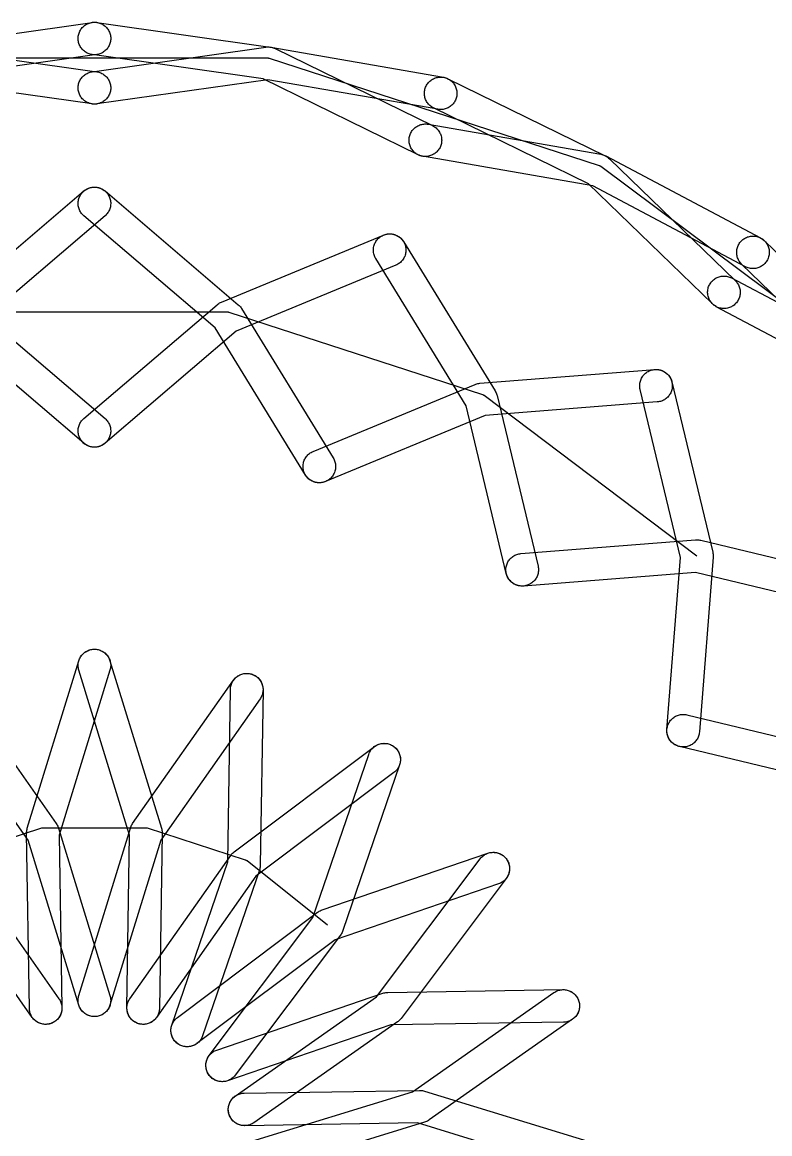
# Model space of a CAD drawing. Header units: millimetres. Extents: x -349 to 349, y -870 to 349.
# Drawn here: x -22.2 to 207.3, y 7.5 to 348.9 of the extents above; entities that cross this region are included whole.
import ezdxf

# ---------------------------------------------------------------- set-up
doc = ezdxf.new("R2010")
doc.units = ezdxf.units.MM
for name, color, linetype in [('CABLE_CONTRACTION_10', 5, 'Continuous'), ('CABLE_CONTRACTION_50', 5, 'Continuous'), ('CABLE_CONTRACTION_90', 5, 'Continuous'), ('RING_10', 1, 'Continuous'), ('RING_50', 2, 'Continuous'), ('RING_90', 3, 'Continuous')]:
    doc.layers.add(name, color=color, linetype=linetype)

msp = doc.modelspace()

# ---------------------------------------------------------------- linework, layer by layer
at = {"layer": 'CABLE_CONTRACTION_10'}
msp.add_lwpolyline([(71.51, 71.51), (46.85, 91.27), (46.85, 91.27), (46.76, 91.34), (46.67, 91.4), (46.57, 91.45), (46.47, 91.49), (46.37, 91.53), (46.37, 91.53), (16.28, 101.31), (16.28, 101.31), (16.17, 101.34), (16.05, 101.36), (15.94, 101.37), (15.82, 101.38), (15.82, 101.38), (-15.82, 101.38), (-15.82, 101.38), (-15.94, 101.37), (-16.05, 101.36), (-16.17, 101.34), (-16.28, 101.31), (-16.28, 101.31), (-46.37, 91.53)], dxfattribs=at)
at = {"layer": 'CABLE_CONTRACTION_50'}
msp.add_lwpolyline([(184.92, 184.92), (119.63, 234.21), (119.63, 234.21), (119.53, 234.28), (119.42, 234.34), (119.31, 234.39), (119.19, 234.44), (119.19, 234.44), (41.37, 259.72), (41.37, 259.72), (41.26, 259.75), (41.14, 259.78), (41.03, 259.79), (40.91, 259.79), (40.91, 259.79), (-40.91, 259.79)], dxfattribs=at)
at = {"layer": 'CABLE_CONTRACTION_90'}
msp.add_lwpolyline([(240.76, 240.76), (155.47, 304.57), (155.47, 304.57), (155.37, 304.64), (155.27, 304.7), (155.15, 304.76), (155.04, 304.8), (155.04, 304.8), (53.73, 337.72), (53.73, 337.72), (53.61, 337.75), (53.5, 337.77), (53.38, 337.79), (53.26, 337.79), (53.26, 337.79), (-53.26, 337.79)], dxfattribs=at)
at = {"layer": 'RING_10'}
for points in [[(-20.82, 99.8), (-20.81, 100.12), (-20.79, 100.43), (-20.74, 100.74), (-20.68, 101.05), (-20.6, 101.35), (-4.78, 152.77), (-4.67, 153.08), (-4.55, 153.38), (-4.4, 153.68), (-4.24, 153.96), (-4.05, 154.23), (-3.85, 154.49), (-3.64, 154.73), (-3.4, 154.96), (-3.16, 155.18), (-2.9, 155.38), (-2.62, 155.56), (-2.34, 155.72), (-2.05, 155.86), (-1.74, 155.99), (-1.43, 156.09), (-1.12, 156.18), (-0.8, 156.24), (-0.47, 156.28), (-0.14, 156.3), (0.18, 156.3), (0.51, 156.28), (0.83, 156.23), (1.15, 156.17), (1.47, 156.08), (1.78, 155.97), (2.08, 155.85), (2.37, 155.7), (2.66, 155.54), (2.93, 155.35), (3.19, 155.15), (3.43, 154.94), (3.66, 154.7), (3.88, 154.46), (4.08, 154.2), (4.26, 153.92), (4.42, 153.64), (4.56, 153.35), (4.69, 153.04), (4.79, 152.73), (4.87, 152.42), (4.94, 152.1), (4.98, 151.77), (5, 151.45), (5, 151.12), (4.97, 150.79), (4.93, 150.47), (4.86, 150.15), (4.78, 149.83), (-10.81, 99.17), (-9.97, 46.16), (-9.98, 45.84), (-10.01, 45.51), (-10.06, 45.19), (-10.12, 44.87), (-10.22, 44.55), (-10.33, 44.25), (-10.46, 43.95), (-10.61, 43.65), (-10.77, 43.37), (-10.96, 43.11), (-11.16, 42.85), (-11.38, 42.61), (-11.62, 42.38), (-11.87, 42.17), (-12.13, 41.97), (-12.41, 41.8), (-12.69, 41.64), (-12.99, 41.5), (-13.29, 41.38), (-13.6, 41.28), (-13.92, 41.2), (-14.24, 41.14), (-14.57, 41.1), (-14.9, 41.09), (-15.22, 41.09), (-15.55, 41.12), (-15.87, 41.17), (-16.19, 41.24), (-16.51, 41.33), (-16.81, 41.44), (-17.12, 41.57), (-17.41, 41.72), (-17.69, 41.89), (-17.96, 42.07), (-18.21, 42.28), (-18.45, 42.5), (-18.68, 42.73), (-18.89, 42.98), (-19.09, 43.24), (-19.26, 43.52), (-19.42, 43.8), (-19.56, 44.1), (-19.68, 44.4), (-19.78, 44.72), (-19.86, 45.03), (-19.92, 45.36), (-19.96, 45.68), (-19.97, 46.01), (-20.82, 99.8)], [(20.6, 101.35), (20.68, 101.05), (20.74, 100.74), (20.79, 100.43), (20.81, 100.12), (20.82, 99.8), (19.97, 46.01), (19.96, 45.68), (19.92, 45.36), (19.86, 45.03), (19.78, 44.72), (19.68, 44.4), (19.56, 44.1), (19.42, 43.8), (19.26, 43.52), (19.09, 43.24), (18.89, 42.98), (18.68, 42.73), (18.45, 42.5), (18.21, 42.28), (17.96, 42.07), (17.69, 41.89), (17.41, 41.72), (17.12, 41.57), (16.81, 41.44), (16.51, 41.33), (16.19, 41.24), (15.87, 41.17), (15.55, 41.12), (15.22, 41.09), (14.9, 41.09), (14.57, 41.1), (14.24, 41.14), (13.92, 41.2), (13.6, 41.28), (13.29, 41.38), (12.99, 41.5), (12.69, 41.64), (12.41, 41.8), (12.13, 41.97), (11.87, 42.17), (11.62, 42.38), (11.38, 42.61), (11.16, 42.85), (10.96, 43.11), (10.77, 43.37), (10.61, 43.65), (10.46, 43.95), (10.33, 44.25), (10.22, 44.55), (10.12, 44.87), (10.06, 45.19), (10.01, 45.51), (9.98, 45.84), (9.97, 46.16), (10.81, 99.17), (-4.78, 149.83), (-4.86, 150.15), (-4.93, 150.47), (-4.97, 150.79), (-5, 151.12), (-5, 151.45), (-4.98, 151.77), (-4.94, 152.1), (-4.87, 152.42), (-4.79, 152.73), (-4.69, 153.04), (-4.56, 153.35), (-4.42, 153.64), (-4.26, 153.92), (-4.08, 154.2), (-3.88, 154.46), (-3.66, 154.7), (-3.43, 154.94), (-3.19, 155.15), (-2.93, 155.35), (-2.66, 155.54), (-2.37, 155.7), (-2.08, 155.85), (-1.78, 155.97), (-1.47, 156.08), (-1.15, 156.17), (-0.83, 156.23), (-0.51, 156.28), (-0.18, 156.3), (0.14, 156.3), (0.47, 156.28), (0.8, 156.24), (1.12, 156.18), (1.43, 156.09), (1.74, 155.99), (2.05, 155.86), (2.34, 155.72), (2.62, 155.56), (2.9, 155.38), (3.16, 155.18), (3.4, 154.96), (3.64, 154.73), (3.85, 154.49), (4.05, 154.23), (4.24, 153.96), (4.4, 153.68), (4.55, 153.38), (4.67, 153.08), (4.78, 152.77), (20.6, 101.35)], [(11.04, 101.35), (11.14, 101.65), (11.26, 101.94), (11.4, 102.22), (11.56, 102.49), (11.73, 102.75), (42.66, 146.77), (42.86, 147.03), (43.07, 147.28), (43.3, 147.51), (43.55, 147.73), (43.81, 147.93), (44.08, 148.12), (44.36, 148.28), (44.65, 148.43), (44.95, 148.56), (45.26, 148.67), (45.57, 148.75), (45.9, 148.82), (46.22, 148.87), (46.55, 148.89), (46.87, 148.89), (47.2, 148.88), (47.52, 148.84), (47.85, 148.78), (48.16, 148.69), (48.47, 148.59), (48.78, 148.47), (49.07, 148.33), (49.36, 148.17), (49.63, 147.99), (49.89, 147.79), (50.14, 147.58), (50.37, 147.35), (50.59, 147.1), (50.79, 146.85), (50.98, 146.58), (51.14, 146.29), (51.29, 146), (51.42, 145.7), (51.53, 145.39), (51.61, 145.08), (51.68, 144.76), (51.73, 144.43), (51.75, 144.11), (51.75, 143.78), (51.73, 143.45), (51.7, 143.13), (51.63, 142.81), (51.55, 142.49), (51.45, 142.18), (51.33, 141.87), (51.19, 141.58), (51.02, 141.29), (50.85, 141.02), (20.37, 97.65), (4.78, 46.99), (4.67, 46.68), (4.55, 46.38), (4.4, 46.08), (4.24, 45.8), (4.05, 45.53), (3.85, 45.27), (3.64, 45.03), (3.4, 44.8), (3.16, 44.58), (2.9, 44.38), (2.62, 44.2), (2.34, 44.04), (2.05, 43.9), (1.74, 43.77), (1.43, 43.67), (1.12, 43.58), (0.8, 43.52), (0.47, 43.48), (0.14, 43.46), (-0.18, 43.46), (-0.51, 43.48), (-0.83, 43.53), (-1.15, 43.59), (-1.47, 43.68), (-1.78, 43.79), (-2.08, 43.91), (-2.37, 44.06), (-2.66, 44.22), (-2.93, 44.41), (-3.19, 44.61), (-3.43, 44.82), (-3.66, 45.05), (-3.88, 45.3), (-4.08, 45.56), (-4.26, 45.83), (-4.42, 46.12), (-4.56, 46.41), (-4.69, 46.72), (-4.79, 47.03), (-4.87, 47.34), (-4.94, 47.66), (-4.98, 47.99), (-5, 48.31), (-5, 48.64), (-4.97, 48.97), (-4.93, 49.29), (-4.86, 49.61), (-4.78, 49.93), (11.04, 101.35)], [(50.91, 90.02), (50.89, 89.71), (50.86, 89.4), (50.81, 89.09), (50.73, 88.78), (50.64, 88.48), (33.21, 37.58), (33.1, 37.28), (32.96, 36.98), (32.81, 36.69), (32.63, 36.41), (32.44, 36.15), (32.23, 35.9), (32.01, 35.66), (31.77, 35.44), (31.52, 35.23), (31.25, 35.04), (30.97, 34.87), (30.68, 34.71), (30.38, 34.58), (30.08, 34.46), (29.76, 34.37), (29.45, 34.3), (29.12, 34.24), (28.8, 34.21), (28.47, 34.2), (28.14, 34.21), (27.82, 34.25), (27.49, 34.3), (27.18, 34.38), (26.86, 34.47), (26.56, 34.59), (26.26, 34.72), (25.97, 34.88), (25.69, 35.05), (25.43, 35.24), (25.18, 35.45), (24.94, 35.68), (24.72, 35.92), (24.51, 36.17), (24.32, 36.44), (24.15, 36.71), (23.99, 37), (23.86, 37.3), (23.74, 37.61), (23.65, 37.92), (23.58, 38.24), (23.52, 38.56), (23.49, 38.89), (23.48, 39.22), (23.49, 39.54), (23.53, 39.87), (23.58, 40.19), (23.66, 40.51), (23.75, 40.82), (40.92, 90.97), (41.76, 143.97), (41.77, 144.3), (41.81, 144.63), (41.87, 144.95), (41.95, 145.27), (42.05, 145.58), (42.17, 145.88), (42.31, 146.18), (42.46, 146.46), (42.64, 146.74), (42.84, 147), (43.05, 147.25), (43.28, 147.49), (43.52, 147.71), (43.77, 147.91), (44.04, 148.1), (44.32, 148.26), (44.61, 148.41), (44.91, 148.54), (45.22, 148.66), (45.54, 148.75), (45.86, 148.81), (46.18, 148.86), (46.51, 148.89), (46.83, 148.9), (47.16, 148.88), (47.49, 148.84), (47.81, 148.78), (48.12, 148.7), (48.44, 148.6), (48.74, 148.48), (49.04, 148.35), (49.32, 148.19), (49.6, 148.01), (49.86, 147.81), (50.11, 147.6), (50.35, 147.38), (50.57, 147.13), (50.77, 146.88), (50.96, 146.61), (51.12, 146.33), (51.27, 146.04), (51.4, 145.74), (51.51, 145.43), (51.6, 145.11), (51.67, 144.79), (51.72, 144.47), (51.75, 144.14), (51.75, 143.82), (50.91, 90.02)], [(41.82, 92.98), (42.01, 93.23), (42.21, 93.47), (42.43, 93.69), (42.66, 93.9), (42.91, 94.1), (85.93, 126.4), (86.2, 126.59), (86.48, 126.76), (86.77, 126.91), (87.07, 127.04), (87.38, 127.16), (87.69, 127.25), (88.01, 127.32), (88.33, 127.37), (88.66, 127.4), (88.98, 127.4), (89.31, 127.39), (89.64, 127.36), (89.96, 127.3), (90.28, 127.22), (90.59, 127.12), (90.89, 127), (91.19, 126.87), (91.48, 126.71), (91.75, 126.53), (92.02, 126.34), (92.27, 126.13), (92.5, 125.9), (92.73, 125.66), (92.93, 125.41), (93.12, 125.14), (93.29, 124.86), (93.44, 124.57), (93.57, 124.27), (93.68, 123.96), (93.78, 123.65), (93.85, 123.33), (93.9, 123.01), (93.93, 122.68), (93.93, 122.35), (93.92, 122.03), (93.88, 121.7), (93.83, 121.38), (93.75, 121.06), (93.65, 120.75), (93.53, 120.44), (93.39, 120.15), (93.24, 119.86), (93.06, 119.58), (92.87, 119.32), (92.66, 119.07), (92.43, 118.83), (92.19, 118.61), (91.93, 118.41), (49.54, 86.58), (19.07, 43.21), (18.87, 42.95), (18.65, 42.7), (18.43, 42.47), (18.18, 42.25), (17.92, 42.05), (17.65, 41.86), (17.37, 41.7), (17.08, 41.55), (16.78, 41.42), (16.47, 41.32), (16.15, 41.23), (15.83, 41.16), (15.51, 41.11), (15.18, 41.09), (14.86, 41.09), (14.53, 41.11), (14.21, 41.15), (13.88, 41.21), (13.57, 41.29), (13.26, 41.39), (12.95, 41.51), (12.66, 41.66), (12.37, 41.82), (12.1, 42), (11.84, 42.19), (11.59, 42.41), (11.36, 42.63), (11.14, 42.88), (10.94, 43.14), (10.75, 43.41), (10.59, 43.69), (10.44, 43.98), (10.31, 44.28), (10.2, 44.59), (10.12, 44.91), (10.05, 45.23), (10, 45.55), (9.98, 45.88), (9.98, 46.2), (9.99, 46.53), (10.03, 46.86), (10.09, 47.18), (10.18, 47.49), (10.28, 47.8), (10.4, 48.11), (10.54, 48.4), (10.7, 48.69), (10.88, 48.96), (41.82, 92.98)], [(76.24, 69.89), (76.13, 69.59), (76, 69.31), (75.85, 69.03), (75.68, 68.76), (75.5, 68.5), (43.2, 25.48), (43, 25.23), (42.78, 24.98), (42.54, 24.76), (42.29, 24.55), (42.02, 24.35), (41.75, 24.18), (41.46, 24.02), (41.16, 23.88), (40.86, 23.77), (40.55, 23.67), (40.23, 23.59), (39.91, 23.53), (39.58, 23.5), (39.26, 23.48), (38.93, 23.49), (38.6, 23.52), (38.28, 23.57), (37.96, 23.64), (37.65, 23.73), (37.34, 23.84), (37.04, 23.98), (36.75, 24.13), (36.47, 24.3), (36.2, 24.48), (35.95, 24.69), (35.7, 24.91), (35.48, 25.15), (35.27, 25.4), (35.08, 25.66), (34.9, 25.94), (34.74, 26.22), (34.6, 26.52), (34.49, 26.83), (34.39, 27.14), (34.31, 27.46), (34.25, 27.78), (34.22, 28.1), (34.2, 28.43), (34.21, 28.76), (34.24, 29.08), (34.29, 29.41), (34.36, 29.73), (34.45, 30.04), (34.56, 30.35), (34.7, 30.65), (34.85, 30.94), (35.02, 31.22), (35.2, 31.48), (67.03, 73.87), (84.2, 124.02), (84.32, 124.33), (84.45, 124.63), (84.61, 124.92), (84.78, 125.19), (84.97, 125.46), (85.18, 125.71), (85.41, 125.95), (85.65, 126.17), (85.9, 126.38), (86.17, 126.57), (86.44, 126.74), (86.73, 126.9), (87.03, 127.03), (87.34, 127.14), (87.65, 127.24), (87.97, 127.31), (88.29, 127.36), (88.62, 127.4), (88.95, 127.41), (89.27, 127.39), (89.6, 127.36), (89.92, 127.31), (90.24, 127.23), (90.55, 127.14), (90.86, 127.02), (91.16, 126.88), (91.44, 126.73), (91.72, 126.56), (91.99, 126.36), (92.24, 126.16), (92.48, 125.93), (92.7, 125.69), (92.91, 125.44), (93.1, 125.17), (93.27, 124.89), (93.42, 124.6), (93.56, 124.31), (93.67, 124), (93.77, 123.69), (93.84, 123.37), (93.89, 123.04), (93.92, 122.72), (93.93, 122.39), (93.92, 122.07), (93.89, 121.74), (93.83, 121.42), (93.76, 121.1), (93.66, 120.79), (76.24, 69.89)], [(68.5, 75.5), (68.76, 75.68), (69.03, 75.85), (69.31, 76), (69.59, 76.13), (69.89, 76.24), (120.79, 93.66), (121.1, 93.76), (121.42, 93.83), (121.74, 93.89), (122.07, 93.92), (122.39, 93.93), (122.72, 93.92), (123.04, 93.89), (123.37, 93.84), (123.69, 93.77), (124, 93.67), (124.31, 93.56), (124.6, 93.42), (124.89, 93.27), (125.17, 93.1), (125.44, 92.91), (125.69, 92.7), (125.93, 92.48), (126.16, 92.24), (126.36, 91.99), (126.56, 91.72), (126.73, 91.44), (126.88, 91.16), (127.02, 90.86), (127.14, 90.55), (127.23, 90.24), (127.31, 89.92), (127.36, 89.6), (127.39, 89.27), (127.41, 88.95), (127.4, 88.62), (127.36, 88.29), (127.31, 87.97), (127.24, 87.65), (127.14, 87.34), (127.03, 87.03), (126.9, 86.73), (126.74, 86.44), (126.57, 86.17), (126.38, 85.9), (126.17, 85.65), (125.95, 85.41), (125.71, 85.18), (125.46, 84.97), (125.19, 84.78), (124.92, 84.61), (124.63, 84.45), (124.33, 84.32), (124.02, 84.2), (73.87, 67.03), (31.48, 35.2), (31.22, 35.02), (30.94, 34.85), (30.65, 34.7), (30.35, 34.56), (30.04, 34.45), (29.73, 34.36), (29.41, 34.29), (29.08, 34.24), (28.76, 34.21), (28.43, 34.2), (28.1, 34.22), (27.78, 34.25), (27.46, 34.31), (27.14, 34.39), (26.83, 34.49), (26.52, 34.6), (26.22, 34.74), (25.94, 34.9), (25.66, 35.08), (25.4, 35.27), (25.15, 35.48), (24.91, 35.7), (24.69, 35.95), (24.48, 36.2), (24.3, 36.47), (24.13, 36.75), (23.98, 37.04), (23.84, 37.34), (23.73, 37.65), (23.64, 37.96), (23.57, 38.28), (23.52, 38.6), (23.49, 38.93), (23.48, 39.26), (23.5, 39.58), (23.53, 39.91), (23.59, 40.23), (23.67, 40.55), (23.77, 40.86), (23.88, 41.16), (24.02, 41.46), (24.18, 41.75), (24.35, 42.02), (24.55, 42.29), (24.76, 42.54), (24.98, 42.78), (25.23, 43), (25.48, 43.2), (68.5, 75.5)], [(94.1, 42.91), (93.9, 42.66), (93.69, 42.43), (93.47, 42.21), (93.23, 42.01), (92.98, 41.82), (48.96, 10.88), (48.69, 10.7), (48.4, 10.54), (48.11, 10.4), (47.8, 10.28), (47.49, 10.18), (47.18, 10.09), (46.86, 10.03), (46.53, 9.99), (46.2, 9.98), (45.88, 9.98), (45.55, 10), (45.23, 10.05), (44.91, 10.12), (44.59, 10.2), (44.28, 10.31), (43.98, 10.44), (43.69, 10.59), (43.41, 10.75), (43.14, 10.94), (42.88, 11.14), (42.63, 11.36), (42.41, 11.59), (42.19, 11.84), (42, 12.1), (41.82, 12.37), (41.66, 12.66), (41.51, 12.95), (41.39, 13.26), (41.29, 13.57), (41.21, 13.88), (41.15, 14.21), (41.11, 14.53), (41.09, 14.86), (41.09, 15.18), (41.11, 15.51), (41.16, 15.83), (41.23, 16.15), (41.32, 16.47), (41.42, 16.78), (41.55, 17.08), (41.7, 17.37), (41.86, 17.65), (42.05, 17.92), (42.25, 18.18), (42.47, 18.43), (42.7, 18.65), (42.95, 18.87), (43.21, 19.07), (86.58, 49.54), (118.41, 91.93), (118.61, 92.19), (118.83, 92.43), (119.07, 92.66), (119.32, 92.87), (119.58, 93.06), (119.86, 93.24), (120.15, 93.39), (120.44, 93.53), (120.75, 93.65), (121.06, 93.75), (121.38, 93.83), (121.7, 93.88), (122.03, 93.92), (122.35, 93.93), (122.68, 93.93), (123.01, 93.9), (123.33, 93.85), (123.65, 93.78), (123.96, 93.68), (124.27, 93.57), (124.57, 93.44), (124.86, 93.29), (125.14, 93.12), (125.41, 92.93), (125.66, 92.73), (125.9, 92.5), (126.13, 92.27), (126.34, 92.02), (126.53, 91.75), (126.71, 91.48), (126.87, 91.19), (127, 90.89), (127.12, 90.59), (127.22, 90.28), (127.3, 89.96), (127.36, 89.64), (127.39, 89.31), (127.4, 88.98), (127.4, 88.66), (127.37, 88.33), (127.32, 88.01), (127.25, 87.69), (127.16, 87.38), (127.04, 87.07), (126.91, 86.77), (126.76, 86.48), (126.59, 86.2), (126.4, 85.93), (94.1, 42.91)], [(88.48, 50.64), (88.78, 50.73), (89.09, 50.81), (89.4, 50.86), (89.71, 50.89), (90.02, 50.91), (143.82, 51.75), (144.14, 51.75), (144.47, 51.72), (144.79, 51.67), (145.11, 51.6), (145.43, 51.51), (145.74, 51.4), (146.04, 51.27), (146.33, 51.12), (146.61, 50.96), (146.88, 50.77), (147.13, 50.57), (147.38, 50.35), (147.6, 50.11), (147.81, 49.86), (148.01, 49.6), (148.19, 49.32), (148.35, 49.04), (148.48, 48.74), (148.6, 48.44), (148.7, 48.12), (148.78, 47.81), (148.84, 47.49), (148.88, 47.16), (148.9, 46.83), (148.89, 46.51), (148.86, 46.18), (148.81, 45.86), (148.75, 45.54), (148.66, 45.22), (148.54, 44.91), (148.41, 44.61), (148.26, 44.32), (148.1, 44.04), (147.91, 43.77), (147.71, 43.52), (147.49, 43.28), (147.25, 43.05), (147, 42.84), (146.74, 42.64), (146.46, 42.46), (146.18, 42.31), (145.88, 42.17), (145.58, 42.05), (145.27, 41.95), (144.95, 41.87), (144.63, 41.81), (144.3, 41.77), (143.97, 41.76), (90.97, 40.92), (40.82, 23.75), (40.51, 23.66), (40.19, 23.58), (39.87, 23.53), (39.54, 23.49), (39.22, 23.48), (38.89, 23.49), (38.56, 23.52), (38.24, 23.58), (37.92, 23.65), (37.61, 23.74), (37.3, 23.86), (37, 23.99), (36.71, 24.15), (36.44, 24.32), (36.17, 24.51), (35.92, 24.72), (35.68, 24.94), (35.45, 25.18), (35.24, 25.43), (35.05, 25.69), (34.88, 25.97), (34.72, 26.26), (34.59, 26.56), (34.47, 26.86), (34.38, 27.18), (34.3, 27.49), (34.25, 27.82), (34.21, 28.14), (34.2, 28.47), (34.21, 28.8), (34.24, 29.12), (34.3, 29.45), (34.37, 29.76), (34.46, 30.08), (34.58, 30.38), (34.71, 30.68), (34.87, 30.97), (35.04, 31.25), (35.23, 31.52), (35.44, 31.77), (35.66, 32.01), (35.9, 32.23), (36.15, 32.44), (36.41, 32.63), (36.69, 32.81), (36.98, 32.96), (37.28, 33.1), (37.58, 33.21), (88.48, 50.64)]]:
    msp.add_lwpolyline(points, close=True, dxfattribs=at)
for points in [[(-42.66, 146.77), (-11.73, 102.75), (-11.73, 102.75), (-11.56, 102.49), (-11.4, 102.22), (-11.26, 101.94), (-11.14, 101.65), (-11.04, 101.35), (4.78, 49.93), (4.86, 49.61), (4.93, 49.29), (4.97, 48.97), (5, 48.64), (5, 48.31), (4.98, 47.99), (4.94, 47.66), (4.87, 47.34), (4.79, 47.03), (4.69, 46.72), (4.56, 46.41), (4.42, 46.12), (4.26, 45.83), (4.08, 45.56), (3.88, 45.3), (3.66, 45.05), (3.43, 44.82), (3.19, 44.61), (2.93, 44.41), (2.66, 44.22), (2.37, 44.06), (2.08, 43.91), (1.78, 43.79), (1.47, 43.68), (1.15, 43.59), (0.83, 43.53), (0.51, 43.48), (0.18, 43.46), (-0.14, 43.46), (-0.47, 43.48), (-0.8, 43.52), (-1.12, 43.58), (-1.43, 43.67), (-1.74, 43.77), (-2.05, 43.9), (-2.34, 44.04), (-2.62, 44.2), (-2.9, 44.38), (-3.16, 44.58), (-3.4, 44.8), (-3.64, 45.03), (-3.85, 45.27), (-4.05, 45.53), (-4.24, 45.8), (-4.4, 46.08), (-4.55, 46.38), (-4.67, 46.68), (-4.78, 46.99), (-20.37, 97.65), (-50.85, 141.02)], [(-41.82, 92.98), (-10.88, 48.96), (-10.7, 48.69), (-10.54, 48.4), (-10.4, 48.11), (-10.28, 47.8), (-10.18, 47.49), (-10.09, 47.18), (-10.03, 46.86), (-9.99, 46.53), (-9.98, 46.2), (-9.98, 45.88), (-10, 45.55), (-10.05, 45.23), (-10.12, 44.91), (-10.2, 44.59), (-10.31, 44.28), (-10.44, 43.98), (-10.59, 43.69), (-10.75, 43.41), (-10.94, 43.14), (-11.14, 42.88), (-11.36, 42.63), (-11.59, 42.41), (-11.84, 42.19), (-12.1, 42), (-12.37, 41.82), (-12.66, 41.66), (-12.95, 41.51), (-13.26, 41.39), (-13.57, 41.29), (-13.88, 41.21), (-14.21, 41.15), (-14.53, 41.11), (-14.86, 41.09), (-15.18, 41.09), (-15.51, 41.11), (-15.83, 41.16), (-16.15, 41.23), (-16.47, 41.32), (-16.78, 41.42), (-17.08, 41.55), (-17.37, 41.7), (-17.65, 41.86), (-17.92, 42.05), (-18.18, 42.25), (-18.43, 42.47), (-18.65, 42.7), (-18.87, 42.95), (-19.07, 43.21), (-49.54, 86.58)], [(46.99, 4.78), (97.65, 20.37), (141.02, 50.85), (141.29, 51.02), (141.58, 51.19), (141.87, 51.33), (142.18, 51.45), (142.49, 51.55), (142.81, 51.63), (143.13, 51.7), (143.45, 51.73), (143.78, 51.75), (144.11, 51.75), (144.43, 51.73), (144.76, 51.68), (145.08, 51.61), (145.39, 51.53), (145.7, 51.42), (146, 51.29), (146.29, 51.14), (146.58, 50.98), (146.85, 50.79), (147.1, 50.59), (147.35, 50.37), (147.58, 50.14), (147.79, 49.89), (147.99, 49.63), (148.17, 49.36), (148.33, 49.07), (148.47, 48.78), (148.59, 48.47), (148.69, 48.16), (148.78, 47.85), (148.84, 47.52), (148.88, 47.2), (148.89, 46.87), (148.89, 46.55), (148.87, 46.22), (148.82, 45.9), (148.75, 45.57), (148.67, 45.26), (148.56, 44.95), (148.43, 44.65), (148.28, 44.36), (148.12, 44.08), (147.93, 43.81), (147.73, 43.55), (147.51, 43.3), (147.28, 43.07), (147.03, 42.86), (146.77, 42.66), (102.75, 11.73), (102.75, 11.73), (102.49, 11.56), (102.22, 11.4), (101.94, 11.26), (101.65, 11.14), (101.35, 11.04), (49.93, -4.78)], [(149.83, -4.78), (99.17, 10.81), (46.16, 9.97), (45.84, 9.98), (45.51, 10.01), (45.19, 10.06), (44.87, 10.12), (44.55, 10.22), (44.25, 10.33), (43.95, 10.46), (43.65, 10.61), (43.37, 10.77), (43.11, 10.96), (42.85, 11.16), (42.61, 11.38), (42.38, 11.62), (42.17, 11.87), (41.97, 12.13), (41.8, 12.41), (41.64, 12.69), (41.5, 12.99), (41.38, 13.29), (41.28, 13.6), (41.2, 13.92), (41.14, 14.24), (41.1, 14.57), (41.09, 14.9), (41.09, 15.22), (41.12, 15.55), (41.17, 15.87), (41.24, 16.19), (41.33, 16.51), (41.44, 16.81), (41.57, 17.12), (41.72, 17.41), (41.89, 17.69), (42.07, 17.96), (42.28, 18.21), (42.5, 18.45), (42.73, 18.68), (42.98, 18.89), (43.24, 19.09), (43.52, 19.26), (43.8, 19.42), (44.1, 19.56), (44.4, 19.68), (44.72, 19.78), (45.03, 19.86), (45.36, 19.92), (45.68, 19.96), (46.01, 19.97), (99.8, 20.82), (99.8, 20.82), (100.12, 20.81), (100.43, 20.79), (100.74, 20.74), (101.05, 20.68), (101.35, 20.6), (152.77, 4.78)]]:
    msp.add_lwpolyline(points, dxfattribs=at)
at = {"layer": 'RING_50'}
for points in [[(-44.16, 262.1), (-3.25, 297.04), (-2.99, 297.24), (-2.72, 297.43), (-2.44, 297.6), (-2.15, 297.75), (-1.85, 297.88), (-1.55, 297.99), (-1.23, 298.08), (-0.91, 298.15), (-0.59, 298.2), (-0.26, 298.23), (0.07, 298.23), (0.39, 298.22), (0.72, 298.18), (1.04, 298.13), (1.36, 298.05), (1.67, 297.95), (1.97, 297.83), (2.27, 297.69), (2.56, 297.53), (2.83, 297.36), (3.1, 297.16), (3.35, 296.95), (3.58, 296.72), (3.8, 296.48), (4.01, 296.23), (4.19, 295.96), (4.36, 295.68), (4.51, 295.39), (4.64, 295.09), (4.76, 294.78), (4.85, 294.47), (4.92, 294.15), (4.97, 293.82), (4.99, 293.5), (5, 293.17), (4.98, 292.84), (4.95, 292.52), (4.89, 292.2), (4.81, 291.88), (4.71, 291.57), (4.59, 291.26), (4.46, 290.96), (4.3, 290.68), (4.12, 290.4), (3.93, 290.14), (3.72, 289.89), (3.49, 289.65), (3.25, 289.43), (-37.06, 255.01)], [(-37.66, 262.1), (3.25, 227.16), (3.49, 226.94), (3.72, 226.7), (3.93, 226.45), (4.12, 226.19), (4.3, 225.91), (4.46, 225.62), (4.59, 225.33), (4.71, 225.02), (4.81, 224.71), (4.89, 224.39), (4.95, 224.07), (4.98, 223.75), (5, 223.42), (4.99, 223.09), (4.97, 222.77), (4.92, 222.44), (4.85, 222.12), (4.76, 221.81), (4.64, 221.5), (4.51, 221.2), (4.36, 220.91), (4.19, 220.63), (4.01, 220.36), (3.8, 220.11), (3.58, 219.87), (3.35, 219.64), (3.1, 219.43), (2.83, 219.23), (2.56, 219.06), (2.27, 218.9), (1.97, 218.76), (1.67, 218.64), (1.36, 218.54), (1.04, 218.46), (0.72, 218.41), (0.39, 218.37), (0.07, 218.35), (-0.26, 218.36), (-0.59, 218.39), (-0.91, 218.44), (-1.23, 218.51), (-1.55, 218.6), (-1.85, 218.71), (-2.15, 218.84), (-2.44, 218.99), (-2.72, 219.16), (-2.99, 219.35), (-3.25, 219.55), (-43.55, 253.98)], [(236.06, 167.5), (184.52, 179.87), (131.68, 175.71), (131.35, 175.7), (131.02, 175.7), (130.7, 175.73), (130.37, 175.78), (130.05, 175.85), (129.74, 175.94), (129.43, 176.05), (129.13, 176.18), (128.84, 176.33), (128.56, 176.5), (128.29, 176.69), (128.04, 176.9), (127.8, 177.12), (127.57, 177.35), (127.36, 177.6), (127.16, 177.87), (126.99, 178.14), (126.83, 178.43), (126.69, 178.72), (126.57, 179.03), (126.47, 179.34), (126.39, 179.66), (126.34, 179.98), (126.3, 180.31), (126.28, 180.63), (126.29, 180.96), (126.32, 181.29), (126.37, 181.61), (126.44, 181.93), (126.53, 182.24), (126.64, 182.55), (126.77, 182.85), (126.92, 183.14), (127.09, 183.42), (127.28, 183.69), (127.48, 183.94), (127.7, 184.19), (127.94, 184.41), (128.19, 184.62), (128.45, 184.82), (128.73, 184.99), (129.01, 185.15), (129.31, 185.29), (129.62, 185.41), (129.93, 185.51), (130.24, 185.59), (130.57, 185.65), (130.89, 185.68), (184.53, 189.9), (184.53, 189.9), (184.84, 189.92), (185.15, 189.91), (185.47, 189.89), (185.78, 189.84), (186.09, 189.78), (238.4, 177.22)], [(231.07, 114.05), (179.53, 126.42), (179.21, 126.51), (178.91, 126.62), (178.6, 126.74), (178.31, 126.89), (178.03, 127.06), (177.76, 127.24), (177.5, 127.44), (177.26, 127.66), (177.03, 127.89), (176.81, 128.14), (176.61, 128.4), (176.43, 128.67), (176.27, 128.96), (176.13, 129.25), (176.01, 129.55), (175.9, 129.86), (175.82, 130.18), (175.76, 130.5), (175.72, 130.83), (175.7, 131.15), (175.7, 131.48), (175.72, 131.81), (175.77, 132.13), (175.84, 132.45), (175.92, 132.77), (176.03, 133.08), (176.16, 133.38), (176.3, 133.67), (176.47, 133.95), (176.65, 134.22), (176.85, 134.48), (177.07, 134.73), (177.3, 134.96), (177.55, 135.17), (177.81, 135.37), (178.08, 135.55), (178.37, 135.71), (178.66, 135.85), (178.97, 135.98), (179.28, 136.08), (179.59, 136.16), (179.92, 136.22), (180.24, 136.26), (180.57, 136.28), (180.89, 136.28), (181.22, 136.26), (181.54, 136.21), (181.86, 136.15), (234.18, 123.59)]]:
    msp.add_lwpolyline(points, dxfattribs=at)
for points in [[(44.16, 262.1), (44.39, 261.89), (44.61, 261.66), (44.81, 261.42), (45, 261.17), (45.17, 260.91), (73.28, 215.04), (73.45, 214.75), (73.59, 214.46), (73.71, 214.15), (73.81, 213.84), (73.9, 213.53), (73.96, 213.2), (74, 212.88), (74.02, 212.55), (74.02, 212.23), (73.99, 211.9), (73.95, 211.58), (73.88, 211.26), (73.8, 210.94), (73.69, 210.63), (73.56, 210.33), (73.41, 210.04), (73.25, 209.75), (73.07, 209.48), (72.86, 209.23), (72.65, 208.98), (72.41, 208.75), (72.17, 208.54), (71.91, 208.34), (71.63, 208.16), (71.35, 208), (71.05, 207.85), (70.75, 207.73), (70.44, 207.63), (70.12, 207.55), (69.8, 207.48), (69.48, 207.44), (69.15, 207.42), (68.82, 207.43), (68.5, 207.45), (68.17, 207.49), (67.85, 207.56), (67.54, 207.65), (67.23, 207.75), (66.93, 207.88), (66.63, 208.03), (66.35, 208.19), (66.08, 208.38), (65.82, 208.58), (65.58, 208.8), (65.35, 209.03), (65.13, 209.28), (64.94, 209.54), (64.76, 209.81), (37.06, 255.01), (-3.25, 289.43), (-3.49, 289.65), (-3.72, 289.89), (-3.93, 290.14), (-4.12, 290.4), (-4.3, 290.68), (-4.46, 290.96), (-4.59, 291.26), (-4.71, 291.57), (-4.81, 291.88), (-4.89, 292.2), (-4.95, 292.52), (-4.98, 292.84), (-5, 293.17), (-4.99, 293.5), (-4.97, 293.82), (-4.92, 294.15), (-4.85, 294.47), (-4.76, 294.78), (-4.64, 295.09), (-4.51, 295.39), (-4.36, 295.68), (-4.19, 295.96), (-4.01, 296.23), (-3.8, 296.48), (-3.58, 296.72), (-3.35, 296.95), (-3.1, 297.16), (-2.83, 297.36), (-2.56, 297.53), (-2.27, 297.69), (-1.97, 297.83), (-1.67, 297.95), (-1.36, 298.05), (-1.04, 298.13), (-0.72, 298.18), (-0.39, 298.22), (-0.07, 298.23), (0.26, 298.23), (0.59, 298.2), (0.91, 298.15), (1.23, 298.08), (1.55, 297.99), (1.85, 297.88), (2.15, 297.75), (2.44, 297.6), (2.72, 297.43), (2.99, 297.24), (3.25, 297.04), (44.16, 262.1)], [(37.66, 262.1), (37.91, 262.29), (38.16, 262.47), (38.43, 262.64), (38.71, 262.78), (39, 262.91), (88.7, 283.5), (89.01, 283.62), (89.32, 283.71), (89.64, 283.79), (89.96, 283.84), (90.29, 283.87), (90.61, 283.88), (90.94, 283.87), (91.27, 283.84), (91.59, 283.79), (91.91, 283.71), (92.22, 283.62), (92.53, 283.5), (92.83, 283.37), (93.11, 283.21), (93.39, 283.04), (93.66, 282.85), (93.91, 282.64), (94.15, 282.42), (94.37, 282.18), (94.58, 281.93), (94.77, 281.66), (94.94, 281.38), (95.1, 281.09), (95.23, 280.8), (95.35, 280.49), (95.44, 280.18), (95.52, 279.86), (95.57, 279.54), (95.6, 279.21), (95.61, 278.88), (95.6, 278.56), (95.57, 278.23), (95.52, 277.91), (95.44, 277.59), (95.35, 277.28), (95.23, 276.97), (95.1, 276.67), (94.94, 276.38), (94.77, 276.11), (94.58, 275.84), (94.37, 275.59), (94.15, 275.35), (93.91, 275.12), (93.66, 274.92), (93.39, 274.73), (93.11, 274.55), (92.83, 274.4), (92.53, 274.26), (43.55, 253.98), (3.25, 219.55), (2.99, 219.35), (2.72, 219.16), (2.44, 218.99), (2.15, 218.84), (1.85, 218.71), (1.55, 218.6), (1.23, 218.51), (0.91, 218.44), (0.59, 218.39), (0.26, 218.36), (-0.07, 218.35), (-0.39, 218.37), (-0.72, 218.41), (-1.04, 218.46), (-1.36, 218.54), (-1.67, 218.64), (-1.97, 218.76), (-2.27, 218.9), (-2.56, 219.06), (-2.83, 219.23), (-3.1, 219.43), (-3.35, 219.64), (-3.58, 219.87), (-3.8, 220.11), (-4.01, 220.36), (-4.19, 220.63), (-4.36, 220.91), (-4.51, 221.2), (-4.64, 221.5), (-4.76, 221.81), (-4.85, 222.12), (-4.92, 222.44), (-4.97, 222.77), (-4.99, 223.09), (-5, 223.42), (-4.98, 223.75), (-4.95, 224.07), (-4.89, 224.39), (-4.81, 224.71), (-4.71, 225.02), (-4.59, 225.33), (-4.46, 225.62), (-4.3, 225.91), (-4.12, 226.19), (-3.93, 226.45), (-3.72, 226.7), (-3.49, 226.94), (-3.25, 227.16), (37.66, 262.1)], [(122.99, 235.62), (123.14, 235.35), (123.28, 235.07), (123.4, 234.78), (123.5, 234.48), (123.59, 234.18), (136.15, 181.86), (136.21, 181.54), (136.26, 181.22), (136.28, 180.89), (136.28, 180.57), (136.26, 180.24), (136.22, 179.92), (136.16, 179.59), (136.08, 179.28), (135.98, 178.97), (135.85, 178.66), (135.71, 178.37), (135.55, 178.08), (135.37, 177.81), (135.17, 177.55), (134.96, 177.3), (134.73, 177.07), (134.48, 176.85), (134.22, 176.65), (133.95, 176.47), (133.67, 176.3), (133.38, 176.16), (133.08, 176.03), (132.77, 175.92), (132.45, 175.84), (132.13, 175.77), (131.81, 175.72), (131.48, 175.7), (131.15, 175.7), (130.83, 175.72), (130.5, 175.76), (130.18, 175.82), (129.86, 175.9), (129.55, 176.01), (129.25, 176.13), (128.96, 176.27), (128.67, 176.43), (128.4, 176.61), (128.14, 176.81), (127.89, 177.03), (127.66, 177.26), (127.44, 177.5), (127.24, 177.76), (127.06, 178.03), (126.89, 178.31), (126.74, 178.6), (126.62, 178.91), (126.51, 179.21), (126.42, 179.53), (114.05, 231.07), (86.35, 276.27), (86.19, 276.55), (86.05, 276.85), (85.92, 277.15), (85.82, 277.46), (85.74, 277.78), (85.68, 278.1), (85.64, 278.43), (85.62, 278.75), (85.62, 279.08), (85.64, 279.41), (85.69, 279.73), (85.75, 280.05), (85.84, 280.37), (85.95, 280.67), (86.07, 280.98), (86.22, 281.27), (86.39, 281.55), (86.57, 281.82), (86.77, 282.08), (86.99, 282.32), (87.22, 282.55), (87.47, 282.77), (87.73, 282.97), (88, 283.15), (88.29, 283.31), (88.58, 283.45), (88.88, 283.57), (89.19, 283.68), (89.51, 283.76), (89.83, 283.82), (90.16, 283.86), (90.48, 283.88), (90.81, 283.88), (91.14, 283.86), (91.46, 283.81), (91.78, 283.74), (92.1, 283.66), (92.41, 283.55), (92.71, 283.42), (93, 283.28), (93.28, 283.11), (93.55, 282.93), (93.81, 282.73), (94.06, 282.51), (94.29, 282.28), (94.5, 282.03), (94.7, 281.77), (94.88, 281.5), (122.99, 235.62)], [(116.81, 237.63), (117.11, 237.74), (117.41, 237.83), (117.71, 237.91), (118.02, 237.96), (118.33, 238), (171.97, 242.22), (172.29, 242.23), (172.62, 242.23), (172.95, 242.2), (173.27, 242.15), (173.59, 242.08), (173.9, 241.99), (174.21, 241.88), (174.51, 241.74), (174.8, 241.59), (175.08, 241.43), (175.35, 241.24), (175.61, 241.03), (175.85, 240.81), (176.07, 240.58), (176.29, 240.33), (176.48, 240.06), (176.66, 239.79), (176.81, 239.5), (176.95, 239.21), (177.07, 238.9), (177.17, 238.59), (177.25, 238.27), (177.31, 237.95), (177.34, 237.62), (177.36, 237.3), (177.35, 236.97), (177.32, 236.64), (177.28, 236.32), (177.21, 236), (177.11, 235.69), (177, 235.38), (176.87, 235.08), (176.72, 234.79), (176.55, 234.51), (176.37, 234.24), (176.16, 233.98), (175.94, 233.74), (175.7, 233.52), (175.45, 233.31), (175.19, 233.11), (174.92, 232.93), (174.63, 232.78), (174.33, 232.64), (174.03, 232.52), (173.72, 232.42), (173.4, 232.34), (173.08, 232.28), (172.75, 232.25), (119.91, 228.09), (70.93, 207.8), (70.63, 207.69), (70.31, 207.59), (70, 207.52), (69.67, 207.47), (69.35, 207.43), (69.02, 207.42), (68.69, 207.43), (68.37, 207.47), (68.04, 207.52), (67.73, 207.59), (67.41, 207.69), (67.11, 207.8), (66.81, 207.94), (66.52, 208.09), (66.24, 208.27), (65.98, 208.46), (65.72, 208.66), (65.48, 208.89), (65.26, 209.13), (65.05, 209.38), (64.86, 209.64), (64.69, 209.92), (64.54, 210.21), (64.4, 210.51), (64.29, 210.82), (64.19, 211.13), (64.12, 211.45), (64.06, 211.77), (64.03, 212.1), (64.02, 212.42), (64.03, 212.75), (64.06, 213.08), (64.12, 213.4), (64.19, 213.72), (64.29, 214.03), (64.4, 214.34), (64.54, 214.63), (64.69, 214.92), (64.86, 215.2), (65.05, 215.47), (65.26, 215.72), (65.48, 215.96), (65.72, 216.18), (65.98, 216.39), (66.24, 216.58), (66.52, 216.75), (66.81, 216.91), (67.11, 217.04), (116.81, 237.63)], [(189.78, 186.09), (189.84, 185.78), (189.89, 185.47), (189.91, 185.15), (189.92, 184.84), (189.9, 184.53), (185.68, 130.89), (185.65, 130.57), (185.59, 130.24), (185.51, 129.93), (185.41, 129.62), (185.29, 129.31), (185.15, 129.01), (184.99, 128.73), (184.82, 128.45), (184.62, 128.19), (184.41, 127.94), (184.19, 127.7), (183.94, 127.48), (183.69, 127.28), (183.42, 127.09), (183.14, 126.92), (182.85, 126.77), (182.55, 126.64), (182.24, 126.53), (181.93, 126.44), (181.61, 126.37), (181.29, 126.32), (180.96, 126.29), (180.63, 126.28), (180.31, 126.3), (179.98, 126.34), (179.66, 126.39), (179.34, 126.47), (179.03, 126.57), (178.72, 126.69), (178.43, 126.83), (178.14, 126.99), (177.87, 127.16), (177.6, 127.36), (177.35, 127.57), (177.12, 127.8), (176.9, 128.04), (176.69, 128.29), (176.5, 128.56), (176.33, 128.84), (176.18, 129.13), (176.05, 129.43), (175.94, 129.74), (175.85, 130.05), (175.78, 130.37), (175.73, 130.7), (175.7, 131.02), (175.7, 131.35), (175.71, 131.68), (179.87, 184.52), (167.5, 236.06), (167.43, 236.39), (167.39, 236.71), (167.36, 237.04), (167.36, 237.36), (167.38, 237.69), (167.42, 238.01), (167.48, 238.34), (167.57, 238.65), (167.67, 238.96), (167.79, 239.27), (167.93, 239.56), (168.1, 239.84), (168.28, 240.12), (168.47, 240.38), (168.69, 240.63), (168.92, 240.86), (169.16, 241.08), (169.42, 241.28), (169.69, 241.46), (169.97, 241.63), (170.27, 241.77), (170.57, 241.9), (170.88, 242.01), (171.19, 242.09), (171.51, 242.16), (171.84, 242.2), (172.16, 242.23), (172.49, 242.23), (172.82, 242.21), (173.14, 242.17), (173.46, 242.11), (173.78, 242.03), (174.09, 241.92), (174.39, 241.8), (174.69, 241.66), (174.97, 241.5), (175.24, 241.32), (175.51, 241.12), (175.75, 240.9), (175.99, 240.67), (176.2, 240.43), (176.4, 240.17), (176.59, 239.9), (176.75, 239.62), (176.9, 239.33), (177.03, 239.02), (177.13, 238.71), (177.22, 238.4), (189.78, 186.09)]]:
    msp.add_lwpolyline(points, close=True, dxfattribs=at)
at = {"layer": 'RING_90'}
for points in [[(-53.97, 341.24), (-0.7, 348.82), (-0.38, 348.86), (-0.05, 348.87), (0.27, 348.86), (0.6, 348.84), (0.92, 348.79), (1.24, 348.71), (1.56, 348.62), (1.86, 348.51), (2.16, 348.38), (2.45, 348.23), (2.73, 348.06), (3, 347.87), (3.26, 347.67), (3.5, 347.44), (3.72, 347.21), (3.93, 346.96), (4.13, 346.69), (4.3, 346.42), (4.46, 346.13), (4.6, 345.83), (4.72, 345.53), (4.82, 345.22), (4.89, 344.9), (4.95, 344.58), (4.99, 344.25), (5, 343.92), (4.99, 343.6), (4.96, 343.27), (4.91, 342.95), (4.84, 342.63), (4.75, 342.31), (4.64, 342.01), (4.51, 341.71), (4.36, 341.42), (4.19, 341.14), (4, 340.87), (3.79, 340.61), (3.57, 340.37), (3.34, 340.15), (3.09, 339.94), (2.82, 339.74), (2.55, 339.57), (2.26, 339.41), (1.96, 339.27), (1.66, 339.15), (1.34, 339.06), (1.03, 338.98), (0.7, 338.92), (-51.77, 331.45)], [(-52.56, 341.24), (0.7, 333.66), (1.03, 333.6), (1.34, 333.53), (1.66, 333.43), (1.96, 333.31), (2.26, 333.17), (2.55, 333.01), (2.82, 332.84), (3.09, 332.65), (3.34, 332.44), (3.57, 332.21), (3.79, 331.97), (4, 331.71), (4.19, 331.44), (4.36, 331.17), (4.51, 330.87), (4.64, 330.58), (4.75, 330.27), (4.84, 329.95), (4.91, 329.63), (4.96, 329.31), (4.99, 328.99), (5, 328.66), (4.99, 328.33), (4.95, 328.01), (4.89, 327.68), (4.82, 327.37), (4.72, 327.05), (4.6, 326.75), (4.46, 326.45), (4.3, 326.17), (4.13, 325.89), (3.93, 325.63), (3.72, 325.37), (3.5, 325.14), (3.26, 324.92), (3, 324.71), (2.73, 324.52), (2.45, 324.35), (2.16, 324.2), (1.86, 324.07), (1.56, 323.96), (1.24, 323.87), (0.92, 323.8), (0.6, 323.75), (0.27, 323.72), (-0.05, 323.71), (-0.38, 323.72), (-0.7, 323.76), (-53.18, 331.23)], [(236.71, 237.72), (198.64, 274.61), (198.42, 274.84), (198.2, 275.09), (198.01, 275.36), (197.83, 275.63), (197.67, 275.92), (197.53, 276.21), (197.41, 276.52), (197.31, 276.83), (197.23, 277.15), (197.18, 277.47), (197.14, 277.79), (197.12, 278.12), (197.13, 278.45), (197.16, 278.77), (197.2, 279.1), (197.27, 279.42), (197.36, 279.73), (197.47, 280.04), (197.6, 280.34), (197.75, 280.63), (197.92, 280.91), (198.11, 281.18), (198.31, 281.44), (198.53, 281.68), (198.77, 281.9), (199.02, 282.12), (199.28, 282.31), (199.55, 282.49), (199.84, 282.65), (200.14, 282.79), (200.44, 282.91), (200.75, 283.01), (201.07, 283.09), (201.39, 283.14), (201.72, 283.18), (202.04, 283.2), (202.37, 283.19), (202.7, 283.16), (203.02, 283.12), (203.34, 283.05), (203.66, 282.96), (203.96, 282.85), (204.26, 282.72), (204.55, 282.57), (204.83, 282.4), (205.1, 282.21), (205.36, 282.01), (205.6, 281.79), (244.24, 244.35)], [(237.72, 236.71), (190.87, 261.51), (190.59, 261.68), (190.31, 261.86), (190.05, 262.05), (189.81, 262.27), (189.58, 262.5), (189.36, 262.75), (189.16, 263), (188.98, 263.28), (188.81, 263.56), (188.67, 263.85), (188.54, 264.15), (188.43, 264.46), (188.35, 264.78), (188.28, 265.1), (188.24, 265.42), (188.21, 265.75), (188.21, 266.08), (188.23, 266.4), (188.27, 266.73), (188.34, 267.05), (188.42, 267.37), (188.52, 267.68), (188.65, 267.98), (188.79, 268.27), (188.95, 268.56), (189.14, 268.83), (189.33, 269.09), (189.55, 269.34), (189.78, 269.57), (190.02, 269.79), (190.28, 269.99), (190.55, 270.17), (190.84, 270.33), (191.13, 270.48), (191.43, 270.61), (191.74, 270.71), (192.06, 270.8), (192.38, 270.86), (192.7, 270.91), (193.03, 270.93), (193.36, 270.93), (193.68, 270.91), (194.01, 270.87), (194.33, 270.81), (194.64, 270.72), (194.95, 270.62), (195.26, 270.49), (195.55, 270.35), (243.1, 245.18)]]:
    msp.add_lwpolyline(points, dxfattribs=at)
for points in [[(53.97, 341.24), (54.28, 341.19), (54.58, 341.11), (54.88, 341.02), (55.18, 340.91), (55.46, 340.78), (103.78, 317.11), (104.07, 316.96), (104.34, 316.79), (104.61, 316.6), (104.86, 316.39), (105.1, 316.17), (105.33, 315.93), (105.54, 315.68), (105.73, 315.41), (105.9, 315.13), (106.06, 314.85), (106.19, 314.55), (106.31, 314.24), (106.4, 313.93), (106.48, 313.61), (106.53, 313.29), (106.57, 312.96), (106.58, 312.64), (106.57, 312.31), (106.54, 311.98), (106.48, 311.66), (106.41, 311.34), (106.32, 311.03), (106.2, 310.72), (106.07, 310.42), (105.91, 310.13), (105.74, 309.86), (105.55, 309.59), (105.34, 309.34), (105.12, 309.1), (104.88, 308.87), (104.63, 308.66), (104.37, 308.47), (104.09, 308.3), (103.8, 308.14), (103.5, 308.01), (103.2, 307.89), (102.88, 307.8), (102.57, 307.72), (102.24, 307.67), (101.92, 307.63), (101.59, 307.62), (101.26, 307.63), (100.94, 307.66), (100.61, 307.72), (100.3, 307.79), (99.98, 307.88), (99.68, 308), (99.38, 308.13), (51.77, 331.45), (-0.7, 338.92), (-1.03, 338.98), (-1.34, 339.06), (-1.66, 339.15), (-1.96, 339.27), (-2.26, 339.41), (-2.55, 339.57), (-2.82, 339.74), (-3.09, 339.94), (-3.34, 340.15), (-3.57, 340.37), (-3.79, 340.61), (-4, 340.87), (-4.19, 341.14), (-4.36, 341.42), (-4.51, 341.71), (-4.64, 342.01), (-4.75, 342.31), (-4.84, 342.63), (-4.91, 342.95), (-4.96, 343.27), (-4.99, 343.6), (-5, 343.92), (-4.99, 344.25), (-4.95, 344.58), (-4.89, 344.9), (-4.82, 345.22), (-4.72, 345.53), (-4.6, 345.83), (-4.46, 346.13), (-4.3, 346.42), (-4.13, 346.69), (-3.93, 346.96), (-3.72, 347.21), (-3.5, 347.44), (-3.26, 347.67), (-3, 347.87), (-2.73, 348.06), (-2.45, 348.23), (-2.16, 348.38), (-1.86, 348.51), (-1.56, 348.62), (-1.24, 348.71), (-0.92, 348.79), (-0.6, 348.84), (-0.27, 348.86), (0.05, 348.87), (0.38, 348.86), (0.7, 348.82), (53.97, 341.24)], [(52.56, 341.24), (52.87, 341.28), (53.18, 341.29), (53.5, 341.29), (53.81, 341.26), (54.12, 341.22), (107.12, 331.97), (107.44, 331.9), (107.76, 331.81), (108.07, 331.7), (108.37, 331.58), (108.66, 331.43), (108.94, 331.26), (109.21, 331.08), (109.47, 330.88), (109.71, 330.66), (109.94, 330.43), (110.16, 330.18), (110.35, 329.92), (110.53, 329.64), (110.69, 329.36), (110.84, 329.06), (110.96, 328.76), (111.06, 328.45), (111.14, 328.13), (111.2, 327.81), (111.24, 327.49), (111.26, 327.16), (111.26, 326.83), (111.23, 326.51), (111.19, 326.18), (111.12, 325.86), (111.03, 325.55), (110.93, 325.24), (110.8, 324.94), (110.65, 324.64), (110.48, 324.36), (110.3, 324.09), (110.1, 323.83), (109.88, 323.59), (109.65, 323.36), (109.4, 323.15), (109.14, 322.95), (108.86, 322.77), (108.58, 322.61), (108.28, 322.47), (107.98, 322.35), (107.67, 322.24), (107.35, 322.16), (107.03, 322.1), (106.71, 322.06), (106.38, 322.04), (106.05, 322.05), (105.73, 322.07), (105.4, 322.12), (53.18, 331.23), (0.7, 323.76), (0.38, 323.72), (0.05, 323.71), (-0.27, 323.72), (-0.6, 323.75), (-0.92, 323.8), (-1.24, 323.87), (-1.56, 323.96), (-1.86, 324.07), (-2.16, 324.2), (-2.45, 324.35), (-2.73, 324.52), (-3, 324.71), (-3.26, 324.92), (-3.5, 325.14), (-3.72, 325.37), (-3.93, 325.63), (-4.13, 325.89), (-4.3, 326.17), (-4.46, 326.45), (-4.6, 326.75), (-4.72, 327.05), (-4.82, 327.37), (-4.89, 327.68), (-4.95, 328.01), (-4.99, 328.33), (-5, 328.66), (-4.99, 328.99), (-4.96, 329.31), (-4.91, 329.63), (-4.84, 329.95), (-4.75, 330.27), (-4.64, 330.58), (-4.51, 330.87), (-4.36, 331.17), (-4.19, 331.44), (-4, 331.71), (-3.79, 331.97), (-3.57, 332.21), (-3.34, 332.44), (-3.09, 332.65), (-2.82, 332.84), (-2.55, 333.01), (-2.26, 333.17), (-1.96, 333.31), (-1.66, 333.43), (-1.34, 333.53), (-1.03, 333.6), (-0.7, 333.66), (52.56, 341.24)], [(156.78, 307.86), (157.05, 307.72), (157.32, 307.55), (157.58, 307.37), (157.82, 307.17), (158.06, 306.96), (196.69, 269.52), (196.92, 269.29), (197.13, 269.04), (197.32, 268.78), (197.5, 268.5), (197.66, 268.21), (197.8, 267.92), (197.92, 267.61), (198.02, 267.3), (198.1, 266.98), (198.16, 266.66), (198.19, 266.34), (198.21, 266.01), (198.21, 265.68), (198.18, 265.36), (198.13, 265.03), (198.06, 264.71), (197.97, 264.4), (197.86, 264.09), (197.73, 263.79), (197.58, 263.5), (197.41, 263.22), (197.23, 262.95), (197.02, 262.7), (196.8, 262.45), (196.57, 262.23), (196.32, 262.01), (196.05, 261.82), (195.78, 261.64), (195.49, 261.48), (195.2, 261.34), (194.89, 261.22), (194.58, 261.12), (194.26, 261.04), (193.94, 260.99), (193.62, 260.95), (193.29, 260.93), (192.96, 260.94), (192.64, 260.97), (192.31, 261.01), (191.99, 261.08), (191.68, 261.17), (191.37, 261.28), (191.07, 261.41), (190.78, 261.56), (190.5, 261.73), (190.23, 261.92), (189.97, 262.12), (189.73, 262.34), (151.67, 299.23), (104.06, 322.55), (103.77, 322.7), (103.5, 322.88), (103.23, 323.07), (102.98, 323.27), (102.74, 323.5), (102.51, 323.73), (102.3, 323.99), (102.11, 324.25), (101.94, 324.53), (101.78, 324.82), (101.65, 325.12), (101.53, 325.42), (101.44, 325.73), (101.36, 326.05), (101.31, 326.38), (101.27, 326.7), (101.26, 327.03), (101.27, 327.36), (101.3, 327.68), (101.36, 328), (101.43, 328.32), (101.52, 328.64), (101.64, 328.94), (101.77, 329.24), (101.93, 329.53), (102.1, 329.81), (102.29, 330.07), (102.49, 330.33), (102.72, 330.57), (102.96, 330.79), (103.21, 331), (103.47, 331.19), (103.75, 331.36), (104.04, 331.52), (104.34, 331.66), (104.64, 331.77), (104.96, 331.87), (105.27, 331.94), (105.6, 332), (105.92, 332.03), (106.25, 332.04), (106.58, 332.03), (106.9, 332), (107.22, 331.95), (107.54, 331.87), (107.86, 331.78), (108.16, 331.67), (108.46, 331.53), (156.78, 307.86)], [(155.44, 308.3), (155.74, 308.23), (156.05, 308.15), (156.34, 308.05), (156.63, 307.93), (156.92, 307.79), (204.46, 282.62), (204.75, 282.45), (205.02, 282.27), (205.28, 282.08), (205.53, 281.86), (205.76, 281.63), (205.98, 281.39), (206.18, 281.13), (206.36, 280.85), (206.52, 280.57), (206.67, 280.28), (206.8, 279.98), (206.9, 279.67), (206.99, 279.35), (207.05, 279.03), (207.1, 278.71), (207.12, 278.38), (207.12, 278.05), (207.1, 277.73), (207.06, 277.4), (207, 277.08), (206.91, 276.77), (206.81, 276.46), (206.69, 276.15), (206.54, 275.86), (206.38, 275.57), (206.2, 275.3), (206, 275.04), (205.79, 274.79), (205.55, 274.56), (205.31, 274.35), (205.05, 274.15), (204.78, 273.96), (204.5, 273.8), (204.2, 273.65), (203.9, 273.53), (203.59, 273.42), (203.28, 273.33), (202.96, 273.27), (202.63, 273.22), (202.31, 273.2), (201.98, 273.2), (201.65, 273.22), (201.33, 273.26), (201.01, 273.32), (200.69, 273.41), (200.38, 273.51), (200.08, 273.64), (199.78, 273.78), (152.94, 298.58), (100.72, 307.7), (100.4, 307.76), (100.08, 307.85), (99.77, 307.96), (99.47, 308.09), (99.18, 308.23), (98.9, 308.4), (98.63, 308.58), (98.37, 308.79), (98.13, 309), (97.9, 309.24), (97.68, 309.49), (97.49, 309.75), (97.31, 310.02), (97.15, 310.31), (97, 310.6), (96.88, 310.9), (96.78, 311.21), (96.7, 311.53), (96.64, 311.85), (96.6, 312.18), (96.58, 312.5), (96.58, 312.83), (96.61, 313.16), (96.65, 313.48), (96.72, 313.8), (96.81, 314.12), (96.91, 314.43), (97.04, 314.73), (97.19, 315.02), (97.36, 315.3), (97.54, 315.57), (97.74, 315.83), (97.96, 316.07), (98.19, 316.3), (98.44, 316.52), (98.7, 316.71), (98.98, 316.89), (99.26, 317.05), (99.56, 317.2), (99.86, 317.32), (100.17, 317.42), (100.49, 317.5), (100.81, 317.56), (101.13, 317.6), (101.46, 317.62), (101.79, 317.62), (102.11, 317.59), (102.44, 317.55), (155.44, 308.3)]]:
    msp.add_lwpolyline(points, close=True, dxfattribs=at)

doc.saveas('drawing.dxf')
